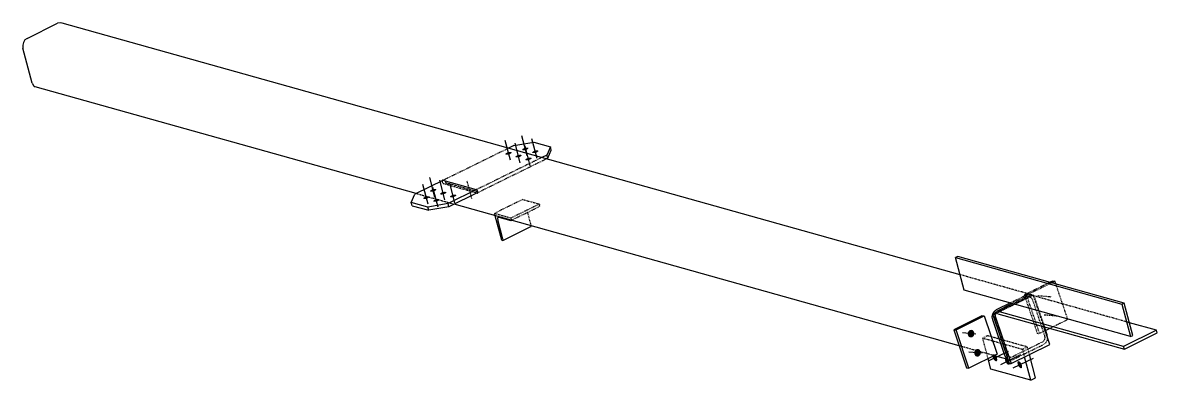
# Model space of a CAD drawing. Header units: millimetres. Extents: x 14 to 40218, y 9 to 1226.
# Drawn here: x 36401 to 40218, y 24 to 1226 of the extents above; entities that cross this region are included whole.
import ezdxf

# ---------------------------------------------------------------- set-up
doc = ezdxf.new("R2010")
doc.units = ezdxf.units.MM
doc.linetypes.add('DXK_LINE_DOT2', pattern=[3.9198, 1.9599, -1.9599])
doc.layers.add('STÅL', color=7, linetype='Continuous')

msp = doc.modelspace()

# ---------------------------------------------------------------- hatches: boundary and pattern name
at = {"layer": 'STÅL', "linetype": 'Continuous'}
for points in [[(38092.8, 798.3), (38090.6, 797.8), (38088.4, 797.5), (38086.4, 797.4), (38084.6, 797.4), (38083.1, 797.7), (38082.1, 798.2), (38081.4, 798.8), (38081.2, 799.5), (38081.5, 800.4), (38082.2, 801.3), (38083.3, 802.3), (38084.8, 803.2), (38086.6, 804.1), (38088.7, 804.9), (38090.9, 805.6), (38093.1, 806.1), (38095.3, 806.5), (38097.3, 806.6), (38099.1, 806.5), (38100.6, 806.3), (38101.7, 805.8), (38102.3, 805.2), (38102.5, 804.4), (38102.3, 803.6), (38101.5, 802.6), (38100.4, 801.7), (38098.9, 800.7), (38097.1, 799.8), (38095, 799)], [(38036.4, 783.6), (38034.2, 783.1), (38032, 782.7), (38030, 782.6), (38028.2, 782.7), (38026.7, 782.9), (38025.7, 783.4), (38025, 784), (38024.8, 784.8), (38025.1, 785.6), (38025.8, 786.6), (38026.9, 787.5), (38028.4, 788.5), (38030.2, 789.4), (38032.3, 790.2), (38034.5, 790.9), (38036.7, 791.4), (38038.9, 791.7), (38040.9, 791.8), (38042.7, 791.8), (38044.2, 791.5), (38045.3, 791), (38045.9, 790.4), (38046.1, 789.7), (38045.9, 788.8), (38045.1, 787.9), (38044, 786.9), (38042.5, 785.9), (38040.7, 785.1), (38038.6, 784.3)], [(38070, 774.2), (38067.8, 773.7), (38065.6, 773.3), (38063.6, 773.2), (38061.8, 773.3), (38060.3, 773.5), (38059.2, 774), (38058.6, 774.6), (38058.4, 775.4), (38058.6, 776.2), (38059.3, 777.2), (38060.5, 778.1), (38062, 779.1), (38063.8, 780), (38065.9, 780.8), (38068.1, 781.4), (38070.3, 782), (38072.5, 782.3), (38074.5, 782.4), (38076.3, 782.4), (38077.7, 782.1), (38078.8, 781.6), (38079.5, 781), (38079.7, 780.3), (38079.4, 779.4), (38078.7, 778.5), (38077.6, 777.5), (38076.1, 776.5), (38074.2, 775.7), (38072.2, 774.9)], [(38103.6, 764.8), (38101.4, 764.3), (38099.2, 763.9), (38097.2, 763.8), (38095.4, 763.9), (38093.9, 764.1), (38092.8, 764.6), (38092.1, 765.2), (38091.9, 766), (38092.2, 766.8), (38092.9, 767.8), (38094.1, 768.7), (38095.6, 769.7), (38097.4, 770.6), (38099.5, 771.4), (38101.6, 772), (38103.9, 772.6), (38106, 772.9), (38108.1, 773), (38109.9, 773), (38111.3, 772.7), (38112.4, 772.2), (38113.1, 771.6), (38113.3, 770.9), (38113, 770), (38112.3, 769.1), (38111.2, 768.1), (38109.6, 767.1), (38107.8, 766.3), (38105.8, 765.5)], [(38126.4, 788.9), (38124.2, 788.4), (38122, 788.1), (38120, 788), (38118.2, 788), (38116.7, 788.3), (38115.6, 788.7), (38115, 789.4), (38114.8, 790.1), (38115, 791), (38115.7, 791.9), (38116.9, 792.9), (38118.4, 793.8), (38120.2, 794.7), (38122.3, 795.5), (38124.5, 796.2), (38126.7, 796.7), (38128.9, 797.1), (38130.9, 797.2), (38132.7, 797.1), (38134.2, 796.9), (38135.2, 796.4), (38135.9, 795.8), (38136.1, 795), (38135.8, 794.2), (38135.1, 793.2), (38134, 792.3), (38132.5, 791.3), (38130.6, 790.4), (38128.6, 789.6)], [(37782.9, 659), (37780.7, 658.5), (37778.5, 658.2), (37776.5, 658), (37774.7, 658.1), (37773.2, 658.3), (37772.1, 658.8), (37771.5, 659.4), (37771.3, 660.2), (37771.5, 661), (37772.2, 662), (37773.4, 662.9), (37774.9, 663.9), (37776.7, 664.8), (37778.8, 665.6), (37781, 666.3), (37783.2, 666.8), (37785.4, 667.1), (37787.4, 667.2), (37789.2, 667.2), (37790.7, 666.9), (37791.7, 666.5), (37792.4, 665.8), (37792.6, 665.1), (37792.3, 664.2), (37791.6, 663.3), (37790.5, 662.3), (37789, 661.4), (37787.1, 660.5), (37785.1, 659.7)], [(37816.5, 649.6), (37814.3, 649.1), (37812.1, 648.8), (37810.1, 648.6), (37808.3, 648.7), (37806.8, 648.9), (37805.7, 649.4), (37805, 650), (37804.8, 650.8), (37805.1, 651.6), (37805.8, 652.6), (37807, 653.5), (37808.5, 654.5), (37810.3, 655.4), (37812.4, 656.2), (37814.5, 656.9), (37816.8, 657.4), (37818.9, 657.7), (37821, 657.8), (37822.8, 657.8), (37824.2, 657.5), (37825.3, 657.1), (37826, 656.4), (37826.2, 655.7), (37825.9, 654.8), (37825.2, 653.9), (37824.1, 652.9), (37822.5, 652), (37820.7, 651.1), (37818.7, 650.3)], [(37760.1, 634.8), (37757.9, 634.3), (37755.7, 634), (37753.7, 633.9), (37751.9, 633.9), (37750.4, 634.2), (37749.3, 634.6), (37748.6, 635.3), (37748.4, 636), (37748.7, 636.9), (37749.4, 637.8), (37750.6, 638.8), (37752.1, 639.7), (37753.9, 640.6), (37755.9, 641.4), (37758.1, 642.1), (37760.4, 642.6), (37762.5, 642.9), (37764.6, 643.1), (37766.4, 643), (37767.8, 642.7), (37768.9, 642.3), (37769.6, 641.7), (37769.8, 640.9), (37769.5, 640), (37768.8, 639.1), (37767.7, 638.1), (37766.1, 637.2), (37764.3, 636.3), (37762.3, 635.5)], [(37793.7, 625.4), (37791.4, 624.9), (37789.3, 624.6), (37787.2, 624.4), (37785.4, 624.5), (37784, 624.8), (37782.9, 625.2), (37782.2, 625.9), (37782, 626.6), (37782.3, 627.5), (37783, 628.4), (37784.1, 629.4), (37785.7, 630.3), (37787.5, 631.2), (37789.5, 632), (37791.7, 632.7), (37793.9, 633.2), (37796.1, 633.5), (37798.1, 633.7), (37799.9, 633.6), (37801.4, 633.3), (37802.5, 632.9), (37803.2, 632.3), (37803.4, 631.5), (37803.1, 630.6), (37802.4, 629.7), (37801.2, 628.7), (37799.7, 627.8), (37797.9, 626.9), (37795.9, 626.1)], [(37850.1, 640.2), (37847.8, 639.7), (37845.7, 639.4), (37843.6, 639.2), (37841.8, 639.3), (37840.4, 639.5), (37839.3, 640), (37838.6, 640.6), (37838.4, 641.4), (37838.7, 642.2), (37839.4, 643.2), (37840.5, 644.1), (37842.1, 645.1), (37843.9, 646), (37845.9, 646.8), (37848.1, 647.5), (37850.3, 648), (37852.5, 648.3), (37854.5, 648.4), (37856.3, 648.4), (37857.8, 648.1), (37858.9, 647.7), (37859.6, 647), (37859.8, 646.3), (37859.5, 645.4), (37858.8, 644.5), (37857.6, 643.5), (37856.1, 642.6), (37854.3, 641.7), (37852.3, 640.9)], [(39580.5, 181.8), (39581, 184.4), (39581.9, 187), (39583.3, 189.2), (39585, 191.1), (39587, 192.5), (39589.2, 193.4), (39591.5, 193.8), (39593.8, 193.6), (39596, 192.9), (39598, 191.6), (39599.7, 189.8), (39601.1, 187.7), (39602, 185.2), (39602.5, 182.6), (39602.5, 179.9), (39602.1, 177.2), (39601.1, 174.7), (39599.8, 172.5), (39598.1, 170.6), (39596.1, 169.1), (39593.9, 168.2), (39591.6, 167.9), (39589.3, 168.1), (39587.1, 168.8), (39585.1, 170.1), (39583.3, 171.8), (39582, 174), (39581, 176.4), (39580.5, 179.1)], [(39602.2, 117.4), (39602.7, 120), (39603.6, 122.6), (39605, 124.8), (39606.7, 126.7), (39608.7, 128.1), (39610.9, 129), (39613.2, 129.4), (39615.5, 129.2), (39617.7, 128.5), (39619.7, 127.2), (39621.4, 125.4), (39622.8, 123.3), (39623.7, 120.8), (39624.2, 118.2), (39624.2, 115.5), (39623.7, 112.8), (39622.8, 110.3), (39621.5, 108.1), (39619.7, 106.2), (39617.7, 104.7), (39615.6, 103.8), (39613.3, 103.5), (39611, 103.7), (39608.8, 104.4), (39606.7, 105.7), (39605, 107.4), (39603.7, 109.6), (39602.7, 112), (39602.2, 114.7)], [(39677.1, 102.6), (39678.2, 100.1), (39679, 97.7), (39679.5, 95.3), (39679.6, 93.1), (39679.4, 91.2), (39678.8, 89.7), (39677.9, 88.6), (39676.8, 88.1), (39675.4, 88), (39673.9, 88.5), (39672.3, 89.5), (39670.6, 90.9), (39669, 92.7), (39667.5, 94.9), (39666.2, 97.2), (39665.1, 99.7), (39664.3, 102.2), (39663.9, 104.6), (39663.7, 106.8), (39664, 108.7), (39664.5, 110.2), (39665.4, 111.3), (39666.5, 111.8), (39667.9, 111.9), (39669.4, 111.4), (39671.1, 110.4), (39672.7, 109), (39674.3, 107.1), (39675.8, 105)], [(39719.1, 90.9), (39720.2, 88.4), (39721, 85.9), (39721.4, 83.5), (39721.6, 81.3), (39721.3, 79.4), (39720.8, 77.9), (39719.9, 76.9), (39718.8, 76.3), (39717.4, 76.3), (39715.9, 76.7), (39714.2, 77.7), (39712.6, 79.1), (39711, 81), (39709.5, 83.1), (39708.2, 85.5), (39707.1, 88), (39706.3, 90.5), (39705.8, 92.9), (39705.7, 95.1), (39705.9, 96.9), (39706.5, 98.5), (39707.4, 99.5), (39708.5, 100.1), (39709.9, 100.1), (39711.4, 99.6), (39713, 98.7), (39714.7, 97.2), (39716.3, 95.4), (39717.8, 93.2)], [(39761.1, 79.1), (39762.2, 76.6), (39762.9, 74.2), (39763.4, 71.8), (39763.5, 69.6), (39763.3, 67.7), (39762.8, 66.2), (39761.9, 65.1), (39760.7, 64.5), (39759.4, 64.5), (39757.8, 65), (39756.2, 66), (39754.5, 67.4), (39752.9, 69.2), (39751.4, 71.4), (39750.1, 73.7), (39749.1, 76.2), (39748.3, 78.7), (39747.8, 81.1), (39747.7, 83.3), (39747.9, 85.2), (39748.5, 86.7), (39749.3, 87.8), (39750.5, 88.3), (39751.8, 88.4), (39753.4, 87.9), (39755, 86.9), (39756.7, 85.5), (39758.3, 83.6), (39759.8, 81.5)]]:
    msp.add_hatch(color=96, dxfattribs=at).paths.add_polyline_path(points)

# ---------------------------------------------------------------- linework, layer by layer
at = {"layer": 'STÅL', "color": 2, "linetype": 'Continuous'}
for p, q in [((36415.3, 1173.9), (36518.3, 1224.5)), ((36526.4, 1226.5), (36518.3, 1224.5)), ((36534.1, 1224.7), (36526.4, 1226.5)), ((39555, 378.9), (36534.1, 1224.7)), ((36403.1, 1160.3), (36400.8, 1150.9)), ((36400.8, 1150.9), (36401.6, 1141.4)), ((36408.2, 1168.4), (36403.1, 1160.3)), ((36415.3, 1173.9), (36408.2, 1168.4)), ((36433.2, 1023.4), (36401.6, 1141.4)), ((36433.2, 1023.4), (36437, 1015.5)), ((36437, 1015.5), (36443.3, 1010.3)), ((37724.3, 651.6), (36443.3, 1010.3)), ((38052.7, 813), (38035.3, 804.4)), ((38052.7, 813), (38120.3, 824.6)), ((38120.3, 824.6), (38176.2, 808.9)), ((38176.2, 808.9), (38164.6, 781.6)), ((38179.2, 798), (38176.2, 808.9)), ((38164.6, 781.6), (38147.2, 773.1)), ((38167.5, 770.7), (38163.2, 768.6)), ((38167.5, 770.7), (38164.6, 781.6)), ((38167.5, 770.7), (38179.2, 798)), ((37816.1, 696.7), (37719.9, 649.4)), ((37812.3, 694.8), (37812.5, 696)), ((37813.4, 697), (37812.5, 696)), ((37814.8, 697.1), (37813.4, 697)), ((37814.8, 697.1), (37926.7, 665.7)), ((37708.3, 622.1), (37719.9, 649.4)), ((37927.7, 665.2), (37831.9, 618.1)), ((37932.5, 655.2), (37834.8, 607.2)), ((37928.3, 664.8), (37926.7, 665.7)), ((37930, 663.1), (37928.3, 664.8)), ((37930.1, 653), (37928.8, 653.4)), ((37931.4, 660.8), (37930, 663.1)), ((37930.1, 653), (37931.5, 653.1)), ((37932.3, 658.3), (37931.4, 660.8)), ((37931.5, 653.1), (37932.4, 654.1)), ((37932.7, 655.9), (37932.3, 658.3)), ((37932.4, 654.1), (37932.7, 655.9)), ((37711.2, 611.2), (37708.3, 622.1)), ((37764.3, 606.5), (37708.3, 622.1)), ((37711.2, 611.2), (37767.2, 595.6)), ((37831.9, 618.1), (37764.3, 606.5)), ((37834.8, 607.2), (37831.9, 618.1)), ((39551.5, 140), (37852.2, 615.8)), ((37767.2, 595.6), (37764.3, 606.5)), ((37834.8, 607.2), (37767.2, 595.6)), ((38012.4, 494.7), (37990.3, 577.1)), ((38000.4, 572.8), (37998.9, 571.1)), ((38002.8, 572.9), (38000.4, 572.8)), ((38002.8, 572.9), (38043.1, 561.6)), ((37998.9, 571.1), (37998.4, 567.9)), ((37998.4, 567.9), (37999, 563.9)), ((38016.5, 498.6), (37999, 563.9)), ((38015.8, 494.1), (38110.8, 540.8)), ((38043.1, 561.6), (38044.3, 561.7)), ((38044.3, 561.7), (38044.5, 561.9)), ((38044.3, 561.7), (38044.6, 561.9)), ((38110.8, 540.8), (38111.6, 541.7)), ((38111.6, 541.7), (38111.8, 543.1)), ((38016.5, 498.6), (38016.8, 496.5)), ((38016.8, 496.5), (38016.5, 495)), ((38014.6, 494), (38012.4, 494.7)), ((38015.8, 494.1), (38014.6, 494)), ((38016.5, 495), (38015.8, 494.1)), ((39547.5, 440.4), (39539.6, 436.5)), ((39568.8, 327.6), (39539.6, 436.5)), ((39539.6, 436.5), (40099.2, 279.8)), ((40107.1, 283.7), (39547.5, 440.4)), ((39865.9, 357.8), (39857.5, 353.6)), ((39873.8, 357.1), (39863.4, 351.9)), ((39865.9, 357.8), (39873.8, 357.1)), ((39876.8, 348.2), (39873.8, 357.1)), ((40128.4, 170.9), (39568.8, 327.6)), ((39724.2, 284.1), (39676.6, 260.7)), ((39730.4, 282.3), (39678.9, 257)), ((40107.1, 283.7), (40099.2, 279.8)), ((40099.2, 279.8), (40128.4, 170.9)), ((40136.3, 174.8), (40107.1, 283.7)), ((39628.3, 241), (39533.2, 194.2)), ((39541.1, 193.6), (39636.2, 240.3)), ((39628.3, 241), (39636.2, 240.3)), ((39636.2, 240.3), (39679.5, 111.5)), ((39663.1, 237.4), (39664.9, 247)), ((39664.6, 227.8), (39663.1, 237.4)), ((39664.9, 247), (39669.6, 255.2)), ((39679.8, 253.7), (39665.2, 246.5)), ((39665.2, 246.5), (39670.5, 246.1)), ((39721.1, 80.6), (39665.2, 246.5)), ((39669.6, 255.2), (39676.6, 260.7)), ((39680.5, 251), (39670.5, 246.1)), ((39670.5, 246.1), (39726.3, 80.2)), ((39680.9, 249.6), (39678.9, 257)), ((40104.9, 137.7), (39678.9, 257)), ((39681.4, 247.9), (40107.3, 128.7)), ((39533.2, 194.2), (39576.5, 65.4)), ((39533.2, 194.2), (39541.1, 193.6)), ((39584.4, 64.8), (39541.1, 193.6)), ((39705.2, 107.3), (39664.6, 227.8)), ((39857.1, 144.4), (39836.9, 204.4)), ((39847.8, 177.4), (39838.9, 203.8)), ((39857, 198.7), (39842.9, 191.8)), ((40215.8, 192.2), (40104.9, 137.7)), ((40215.8, 192.2), (40124.8, 217.7)), ((40218.2, 183.2), (40215.8, 192.2)), ((39849.2, 167.8), (39847.8, 177.4)), ((39849.2, 167.6), (39849.2, 167.8)), ((40107.3, 128.7), (40218.2, 183.2)), ((40128.4, 170.9), (40136.3, 174.8)), ((39726.3, 80.2), (39857.1, 144.4)), ((40107.3, 128.7), (40104.9, 137.7)), ((39679.5, 111.5), (39584.4, 64.8)), ((39658.6, 61.6), (39649.3, 96.6)), ((39716.5, 93.8), (39669.9, 106.8)), ((39709.7, 99.2), (39705.2, 107.3)), ((39716.5, 93.8), (39709.7, 99.2)), ((39716.5, 93.8), (39716.7, 93.7)), ((39721.1, 80.6), (39726.3, 80.2)), ((39793, 24), (39771.9, 102.5)), ((39808.8, 31.8), (39787.7, 110.3)), ((39576.5, 65.4), (39584.4, 64.8)), ((39793, 24), (39658.6, 61.6)), ((39793, 24), (39808.8, 31.8))]:
    msp.add_line(p, q, dxfattribs=at)
at = {"layer": 'STÅL', "color": 96, "linetype": 'Continuous'}
for p, q in [((38097.9, 779.3), (38080.2, 845.6)), ((38041.5, 764.5), (38023.8, 830.8)), ((38075.1, 755.1), (38057.4, 821.4)), ((38108.7, 745.7), (38090.9, 812)), ((38131.5, 769.9), (38113.8, 836.1)), ((37788, 639.9), (37770.3, 706.2)), ((37821.6, 630.5), (37803.8, 696.8)), ((37855.2, 621.1), (37837.4, 687.4)), ((37765.2, 615.8), (37747.4, 682)), ((37798.8, 606.4), (37781, 672.6)), ((39607.3, 179.5), (39562.6, 183.3)), ((39629, 115.1), (39584.3, 118.9)), ((39649.9, 89.2), (39717.2, 122.3)), ((39691.8, 77.5), (39759.2, 110.6)), ((39733.8, 65.7), (39801.2, 98.8))]:
    msp.add_line(p, q, dxfattribs=at)
at = {"layer": 'STÅL', "color": 7, "linetype": 'DXK_LINE_DOT2'}
for p, q in [((38035.3, 804.4), (37816.1, 696.7)), ((38147.2, 773.1), (37927.7, 665.2)), ((38163.2, 768.6), (37932.5, 655.2)), ((37812.2, 694.2), (37812.3, 694.8)), ((37812.2, 694.2), (37812.5, 691.8)), ((37812.5, 691.8), (37813.5, 689.3)), ((37813.5, 689.3), (37814.9, 687)), ((37821.4, 693.2), (37820.6, 695.4)), ((37822.8, 690.9), (37821.4, 693.2)), ((37824.5, 689.2), (37822.8, 690.9)), ((37826.1, 688.3), (37824.5, 689.2)), ((37826.1, 688.3), (37932.2, 658.5)), ((37852.2, 615.8), (37724.3, 651.6)), ((37814.9, 687), (37816.5, 685.3)), ((37816.5, 685.3), (37818.2, 684.4)), ((37928.8, 653.4), (37818.2, 684.4)), ((38083.1, 632.2), (37988, 585.4)), ((38139.1, 616.5), (38044, 569.8)), ((38083.1, 632.2), (38139.1, 616.5)), ((38139.1, 616.5), (38140, 612.9)), ((38140.3, 610.8), (38140, 612.9)), ((38140.1, 609.3), (38140.3, 610.8)), ((37988, 585.4), (38044, 569.8)), ((37990.3, 577.1), (37988, 585.4)), ((38044.6, 561.9), (38139.3, 608.4)), ((38111.6, 545.3), (38099.8, 589)), ((38139.3, 608.4), (38140.1, 609.3)), ((38044, 569.8), (38045, 566.1)), ((38044.5, 561.9), (38045, 562.6)), ((38045, 566.1), (38045.3, 564.1)), ((38045.3, 564.1), (38045, 562.6)), ((38111.9, 543.3), (38111.6, 545.3)), ((38111.8, 543.1), (38111.9, 543.3)), ((39795.9, 311.4), (39555, 378.9)), ((39857.5, 353.6), (39770.9, 311)), ((39863.4, 351.9), (39778.8, 310.4)), ((39917.2, 228.3), (39876.8, 348.2)), ((39796, 310.8), (39679.8, 253.7)), ((39801.2, 310.3), (39680.5, 251)), ((39779.6, 311.3), (39724.2, 284.1)), ((39789.8, 311.5), (39730.4, 282.3)), ((39770.9, 311), (39814.2, 182.2)), ((39770.9, 311), (39778.8, 310.4)), ((39822.1, 181.6), (39778.8, 310.4)), ((39779.6, 311.3), (39787.8, 313.3)), ((39787.8, 313.3), (39795.9, 311.4)), ((40124.8, 217.7), (39789.8, 311.5)), ((39795.9, 311.4), (39802.7, 306)), ((39796, 310.8), (39801.2, 310.3)), ((39836.9, 204.4), (39801.2, 310.3)), ((39802.7, 306), (39807.2, 297.9)), ((39782.7, 302), (39679.7, 251.4)), ((39787.6, 303.2), (39782.7, 302)), ((39792.5, 302.1), (39787.6, 303.2)), ((39796.6, 298.9), (39792.5, 302.1)), ((39799.3, 294), (39796.6, 298.9)), ((39839.9, 173.5), (39799.3, 294)), ((39838.9, 203.8), (39807.2, 297.9)), ((39672.7, 243.2), (39671.7, 237.5)), ((39671.7, 237.5), (39672.5, 231.7)), ((39713.1, 111.2), (39672.5, 231.7)), ((39675.6, 248.1), (39672.7, 243.2)), ((39679.7, 251.4), (39675.6, 248.1)), ((39681.3, 247.9), (39680.9, 249.6)), ((39681.3, 247.9), (39681.4, 247.9)), ((39842.9, 191.8), (39822.1, 181.6)), ((39917.2, 228.3), (39857, 198.7)), ((39646.5, 173.8), (39630.7, 166)), ((39649.3, 96.6), (39630.7, 166)), ((39630.7, 166), (39765, 128.4)), ((39780.8, 136.2), (39646.5, 173.8)), ((39729.7, 103.1), (39832.6, 153.7)), ((39814.2, 182.2), (39822.1, 181.6)), ((39832.6, 153.7), (39836.8, 157)), ((39836.8, 157), (39839.7, 161.9)), ((39839.7, 161.9), (39840.7, 167.7)), ((39840.7, 167.7), (39839.9, 173.5)), ((39847.5, 158.1), (39842.8, 150)), ((39847.5, 158.1), (39849.2, 167.6)), ((39669.9, 106.8), (39551.5, 140)), ((39732.8, 93.9), (39835.8, 144.5)), ((39765, 128.4), (39780.8, 136.2)), ((39771.9, 102.5), (39765, 128.4)), ((39787.7, 110.3), (39780.8, 136.2)), ((39842.8, 150), (39835.8, 144.5)), ((39713.1, 111.2), (39715.8, 106.3)), ((39715.8, 106.3), (39719.9, 103.1)), ((39716.7, 93.7), (39724.6, 91.9)), ((39719.9, 103.1), (39724.7, 101.9)), ((39724.6, 91.9), (39732.8, 93.9)), ((39724.7, 101.9), (39729.7, 103.1))]:
    msp.add_line(p, q, dxfattribs=at)
at = {"layer": 'STÅL', "color": 96, "linetype": 'DXK_LINE_DOT2'}
for p, q in [((37912.1, 635), (37896.3, 694)), ((39860.8, 304.1), (39816.1, 307.9)), ((39882.5, 239.7), (39837.8, 243.5))]:
    msp.add_line(p, q, dxfattribs=at)

doc.saveas('drawing.dxf')
